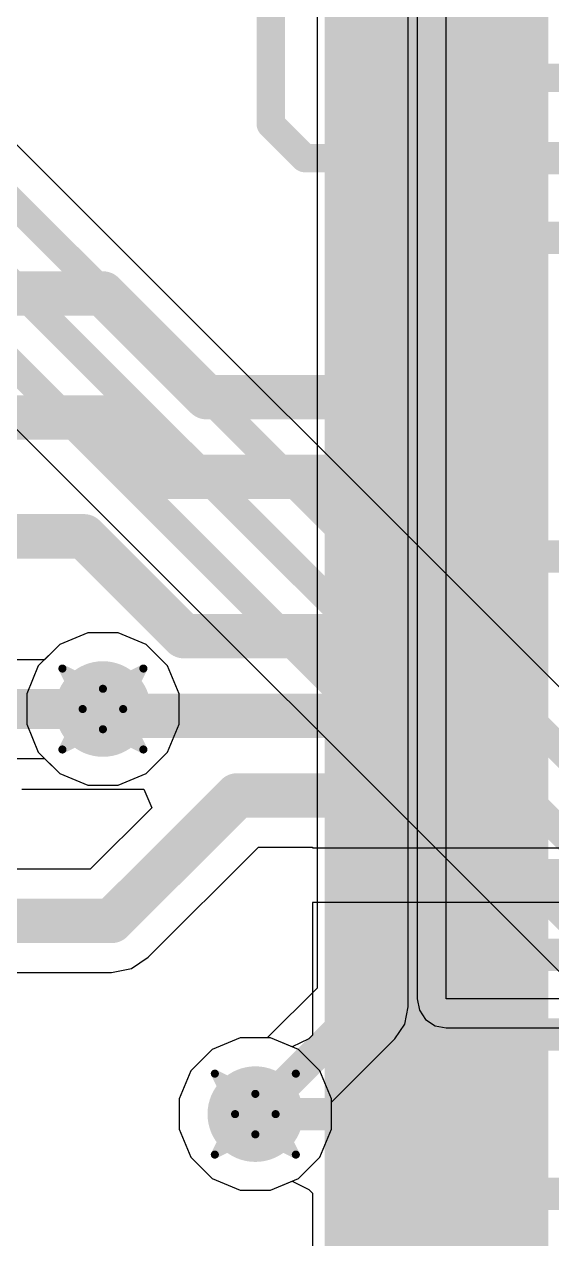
# Model space of a CAD drawing. Header units: inches. Extents: x -3 to 488, y -11 to 93.
# Drawn here: x 105.2 to 108.51, y 16.05 to 23.67 of the extents above; entities that cross this region are included whole.
import ezdxf

# ---------------------------------------------------------------- set-up
doc = ezdxf.new("R2010")
doc.units = ezdxf.units.IN
for name, color, linetype in [('Bottom Layer', 5, 'Continuous'), ('Drill Drawing', 1, 'Continuous'), ('Layer 1', 16, 'Continuous'), ('Layer 2', 76, 'Continuous'), ('Top Layer', 1, 'Continuous'), ('Top Paste', 8, 'Continuous'), ('Top Solder', 216, 'Continuous'), ('Via Holes', 16, 'Continuous')]:
    doc.layers.add(name, color=color, linetype=linetype)

msp = doc.modelspace()

# ---------------------------------------------------------------- hatches: boundary and pattern name
at = {"layer": 'Bottom Layer'}
h = msp.add_hatch(color=5, dxfattribs=at)
edge = h.paths.add_edge_path()
edge.add_arc((105.6957, 19.3712), 0.3, 0, 360)
h = msp.add_hatch(color=5, dxfattribs=at)
edge = h.paths.add_edge_path()
edge.add_arc((106.6518, 16.8288), 0.3, 0, 360)
at = {"layer": 'Layer 1'}
h = msp.add_hatch(color=16, dxfattribs=at)
edge = h.paths.add_edge_path()
edge.add_arc((105.6957, 19.3712), 0.3, 0, 360)
h = msp.add_hatch(color=16, dxfattribs=at)
edge = h.paths.add_edge_path()
edge.add_arc((106.6518, 16.8288), 0.3, 0, 360)
at = {"layer": 'Layer 2'}
h = msp.add_hatch(color=76, dxfattribs=at)
edge = h.paths.add_edge_path()
edge.add_arc((105.6957, 19.3712), 0.3, 0, 360)
h = msp.add_hatch(color=76, dxfattribs=at)
edge = h.paths.add_edge_path()
edge.add_arc((106.6518, 16.8288), 0.3, 0, 360)
at = {"layer": 'Top Layer'}
for points in [[(107.1875, 23.4788), (108.3875, 23.4788), (108.3875, 23.1788), (107.1875, 23.1788)], [(107.1875, 22.9788), (108.3875, 22.9788), (108.3875, 22.6788), (107.1875, 22.6788)], [(107.1875, 22.4788), (108.3875, 22.4788), (108.3875, 22.1788), (107.1875, 22.1788)], [(107.1875, 21.9788), (108.3875, 21.9788), (108.3875, 21.6788), (107.1875, 21.6788)], [(107.1875, 21.4788), (108.3875, 21.4788), (108.3875, 21.1788), (107.1875, 21.1788)], [(107.1875, 20.9788), (108.3875, 20.9788), (108.3875, 20.6788), (107.1875, 20.6788)], [(107.1875, 20.4788), (108.3875, 20.4788), (108.3875, 20.1788), (107.1875, 20.1788)], [(107.1875, 19.9788), (108.3875, 19.9788), (108.3875, 19.6788), (107.1875, 19.6788)], [(107.1875, 19.4788), (108.3875, 19.4788), (108.3875, 19.1788), (107.1875, 19.1788)], [(107.1875, 18.9788), (108.3875, 18.9788), (108.3875, 18.6788), (107.1875, 18.6788)], [(107.1875, 18.4788), (108.3875, 18.4788), (108.3875, 18.1788), (107.1875, 18.1788)], [(107.1875, 17.9788), (108.3875, 17.9788), (108.3875, 17.6788), (107.1875, 17.6788)], [(107.1875, 17.4788), (108.3875, 17.4788), (108.3875, 17.1788), (107.1875, 17.1788)], [(107.1875, 16.9788), (108.3875, 16.9788), (108.3875, 16.6788), (107.1875, 16.6788)], [(107.1875, 16.4788), (108.3875, 16.4788), (108.3875, 16.1788), (107.1875, 16.1788)]]:
    msp.add_hatch(color=1, dxfattribs=at).paths.add_polyline_path(points)
h = msp.add_hatch(color=1, dxfattribs=at)
edge = h.paths.add_edge_path()
edge.add_arc((105.6957, 19.3712), 0.3, 0, 360)
h = msp.add_hatch(color=1, dxfattribs=at)
edge = h.paths.add_edge_path()
edge.add_arc((106.6518, 16.8288), 0.3, 0, 360)
at = {"layer": 'Top Paste'}
for points in [[(107.1875, 23.4788), (108.3875, 23.4788), (108.3875, 23.1788), (107.1875, 23.1788)], [(107.1875, 22.9788), (108.3875, 22.9788), (108.3875, 22.6788), (107.1875, 22.6788)], [(107.1875, 22.4788), (108.3875, 22.4788), (108.3875, 22.1788), (107.1875, 22.1788)], [(107.1875, 21.9788), (108.3875, 21.9788), (108.3875, 21.6788), (107.1875, 21.6788)], [(107.1875, 21.4788), (108.3875, 21.4788), (108.3875, 21.1788), (107.1875, 21.1788)], [(107.1875, 20.9788), (108.3875, 20.9788), (108.3875, 20.6788), (107.1875, 20.6788)], [(107.1875, 20.4788), (108.3875, 20.4788), (108.3875, 20.1788), (107.1875, 20.1788)], [(107.1875, 19.9788), (108.3875, 19.9788), (108.3875, 19.6788), (107.1875, 19.6788)], [(107.1875, 19.4788), (108.3875, 19.4788), (108.3875, 19.1788), (107.1875, 19.1788)], [(107.1875, 18.9788), (108.3875, 18.9788), (108.3875, 18.6788), (107.1875, 18.6788)], [(107.1875, 18.4788), (108.3875, 18.4788), (108.3875, 18.1788), (107.1875, 18.1788)], [(107.1875, 17.9788), (108.3875, 17.9788), (108.3875, 17.6788), (107.1875, 17.6788)], [(107.1875, 17.4788), (108.3875, 17.4788), (108.3875, 17.1788), (107.1875, 17.1788)], [(107.1875, 16.9788), (108.3875, 16.9788), (108.3875, 16.6788), (107.1875, 16.6788)], [(107.1875, 16.4788), (108.3875, 16.4788), (108.3875, 16.1788), (107.1875, 16.1788)]]:
    msp.add_hatch(color=8, dxfattribs=at).paths.add_polyline_path(points)
at = {"layer": 'Top Solder'}
for points in [[(107.0859, 24.0804), (108.4891, 24.0804), (108.4891, 23.5772), (107.0859, 23.5772)], [(107.0859, 23.5804), (108.4891, 23.5804), (108.4891, 23.0772), (107.0859, 23.0772)], [(107.0859, 23.0804), (108.4891, 23.0804), (108.4891, 22.5772), (107.0859, 22.5772)], [(107.0859, 22.5804), (108.4891, 22.5804), (108.4891, 22.0772), (107.0859, 22.0772)], [(107.0859, 22.0804), (108.4891, 22.0804), (108.4891, 21.5772), (107.0859, 21.5772)], [(107.0859, 21.5804), (108.4891, 21.5804), (108.4891, 21.0772), (107.0859, 21.0772)], [(107.0859, 21.0804), (108.4891, 21.0804), (108.4891, 20.5772), (107.0859, 20.5772)], [(107.0859, 20.5804), (108.4891, 20.5804), (108.4891, 20.0772), (107.0859, 20.0772)], [(107.0859, 20.0804), (108.4891, 20.0804), (108.4891, 19.5772), (107.0859, 19.5772)], [(107.0859, 19.5804), (108.4891, 19.5804), (108.4891, 19.0772), (107.0859, 19.0772)], [(107.0859, 19.0804), (108.4891, 19.0804), (108.4891, 18.5772), (107.0859, 18.5772)], [(107.0859, 18.5804), (108.4891, 18.5804), (108.4891, 18.0772), (107.0859, 18.0772)], [(107.0859, 18.0804), (108.4891, 18.0804), (108.4891, 17.5772), (107.0859, 17.5772)], [(107.0859, 17.5804), (108.4891, 17.5804), (108.4891, 17.0772), (107.0859, 17.0772)], [(107.0859, 17.0804), (108.4891, 17.0804), (108.4891, 16.5772), (107.0859, 16.5772)], [(107.0859, 16.5804), (108.4891, 16.5804), (108.4891, 16.0772), (107.0859, 16.0772)], [(107.0859, 16.0804), (108.4891, 16.0804), (108.4891, 15.5772), (107.0859, 15.5772)]]:
    msp.add_hatch(color=216, dxfattribs=at).paths.add_polyline_path(points)
at = {"layer": 'Via Holes'}
h = msp.add_hatch(color=7, dxfattribs=at)
edge = h.paths.add_edge_path()
edge.add_arc((105.6957, 19.3712), 0.15, 0, 360)
h = msp.add_hatch(color=7, dxfattribs=at)
edge = h.paths.add_edge_path()
edge.add_arc((106.6518, 16.8288), 0.15, 0, 360)

# ---------------------------------------------------------------- linework, layer by layer
at = {"layer": 'Bottom Layer'}
for p, q in [((107.8482, 17.5514), (107.8482, 24.595)), ((107.6669, 24.4137), (107.6669, 17.5514)), ((105.6007, 19.849), (105.425, 19.7763)), ((105.7907, 19.849), (105.6007, 19.849)), ((105.9664, 19.7763), (105.7907, 19.849)), ((105.425, 19.7763), (105.2906, 19.6418)), ((106.1008, 19.6418), (105.9664, 19.7763)), ((105.2906, 19.6418), (105.2179, 19.4662)), ((106.1735, 19.4662), (106.1008, 19.6418)), ((105.2179, 19.4662), (105.2179, 19.2762)), ((106.1735, 19.2762), (106.1735, 19.4662)), ((105.2179, 19.2762), (105.2906, 19.1005)), ((106.1008, 19.1005), (106.1735, 19.2762)), ((105.2906, 19.1005), (105.425, 18.9661)), ((105.9664, 18.9661), (106.1008, 19.1005)), ((105.425, 18.9661), (105.6007, 18.8934)), ((105.7907, 18.8934), (105.9664, 18.9661)), ((105.6007, 18.8934), (105.7907, 18.8934)), ((107.6669, 17.5514), (107.6807, 17.482)), ((112.8399, 17.5514), (107.8482, 17.5514)), ((107.6807, 17.482), (107.72, 17.4232)), ((107.72, 17.4232), (107.7788, 17.3839)), ((107.7788, 17.3839), (107.8482, 17.3701)), ((106.5567, 17.3066), (106.3811, 17.2339)), ((106.7468, 17.3066), (106.5567, 17.3066)), ((106.9224, 17.2339), (106.7468, 17.3066)), ((107.8482, 17.3701), (112.7871, 17.3701)), ((106.3811, 17.2339), (106.2467, 17.0995)), ((107.0568, 17.0995), (106.9224, 17.2339)), ((106.2467, 17.0995), (106.174, 16.9239)), ((107.1295, 16.9239), (107.0568, 17.0995)), ((106.174, 16.9239), (106.174, 16.7338)), ((107.1295, 16.7338), (107.1295, 16.9239)), ((106.174, 16.7338), (106.2467, 16.5582)), ((107.0568, 16.5582), (107.1295, 16.7338)), ((106.2467, 16.5582), (106.3811, 16.4238)), ((106.9224, 16.4238), (107.0568, 16.5582)), ((106.3811, 16.4238), (106.5567, 16.351)), ((106.7468, 16.351), (106.9224, 16.4238)), ((106.5567, 16.351), (106.7468, 16.351))]:
    msp.add_line(p, q, dxfattribs=at)
at = {"layer": 'Drill Drawing'}
for points in [[(105.4417, 19.6252, 0.0508, 0.0508, 0), (105.6957, 19.4982, 0.0508, 0.0508, 0)], [(105.4417, 19.6252, 0.0508, 0.0508, 0), (105.5687, 19.3712, 0.0508, 0.0508, 0)], [(105.6957, 19.4982, 0.0508, 0.0508, 0), (105.9497, 19.6252, 0.0508, 0.0508, 0)], [(105.8227, 19.3712, 0.0508, 0.0508, 0), (105.9497, 19.6252, 0.0508, 0.0508, 0)], [(105.4417, 19.1172, 0.0508, 0.0508, 0), (105.5687, 19.3712, 0.0508, 0.0508, 0)], [(105.8227, 19.3712, 0.0508, 0.0508, 0), (105.9497, 19.1172, 0.0508, 0.0508, 0)], [(105.4417, 19.1172, 0.0508, 0.0508, 0), (105.6957, 19.2442, 0.0508, 0.0508, 0)], [(105.6957, 19.2442, 0.0508, 0.0508, 0), (105.9497, 19.1172, 0.0508, 0.0508, 0)], [(106.3978, 17.0828, 0.0508, 0.0508, 0), (106.6518, 16.9558, 0.0508, 0.0508, 0)], [(106.3978, 17.0828, 0.0508, 0.0508, 0), (106.5248, 16.8288, 0.0508, 0.0508, 0)], [(106.6518, 16.9558, 0.0508, 0.0508, 0), (106.9058, 17.0828, 0.0508, 0.0508, 0)], [(106.7788, 16.8288, 0.0508, 0.0508, 0), (106.9058, 17.0828, 0.0508, 0.0508, 0)], [(106.3978, 16.5748, 0.0508, 0.0508, 0), (106.5248, 16.8288, 0.0508, 0.0508, 0)], [(106.7788, 16.8288, 0.0508, 0.0508, 0), (106.9058, 16.5748, 0.0508, 0.0508, 0)], [(106.3978, 16.5748, 0.0508, 0.0508, 0), (106.6518, 16.7018, 0.0508, 0.0508, 0)], [(106.6518, 16.7018, 0.0508, 0.0508, 0), (106.9058, 16.5748, 0.0508, 0.0508, 0)]]:
    msp.add_lwpolyline(points, format="xyseb", dxfattribs=at)
for points in [[(105.429, 19.6252, 0.0254, 0.0254, 1), (105.4544, 19.6252, 0.0254, 0.0254, 1)], [(105.429, 19.6252, 0.0254, 0.0254, 1), (105.4544, 19.6252, 0.0254, 0.0254, 1)], [(105.937, 19.6252, 0.0254, 0.0254, 1), (105.9624, 19.6252, 0.0254, 0.0254, 1)], [(105.937, 19.6252, 0.0254, 0.0254, 1), (105.9624, 19.6252, 0.0254, 0.0254, 1)], [(105.683, 19.4982, 0.0254, 0.0254, 1), (105.7084, 19.4982, 0.0254, 0.0254, 1)], [(105.683, 19.4982, 0.0254, 0.0254, 1), (105.7084, 19.4982, 0.0254, 0.0254, 1)], [(105.556, 19.3712, 0.0254, 0.0254, 1), (105.5814, 19.3712, 0.0254, 0.0254, 1)], [(105.556, 19.3712, 0.0254, 0.0254, 1), (105.5814, 19.3712, 0.0254, 0.0254, 1)], [(105.81, 19.3712, 0.0254, 0.0254, 1), (105.8354, 19.3712, 0.0254, 0.0254, 1)], [(105.81, 19.3712, 0.0254, 0.0254, 1), (105.8354, 19.3712, 0.0254, 0.0254, 1)], [(105.683, 19.2442, 0.0254, 0.0254, 1), (105.7084, 19.2442, 0.0254, 0.0254, 1)], [(105.683, 19.2442, 0.0254, 0.0254, 1), (105.7084, 19.2442, 0.0254, 0.0254, 1)], [(105.429, 19.1172, 0.0254, 0.0254, 1), (105.4544, 19.1172, 0.0254, 0.0254, 1)], [(105.429, 19.1172, 0.0254, 0.0254, 1), (105.4544, 19.1172, 0.0254, 0.0254, 1)], [(105.937, 19.1172, 0.0254, 0.0254, 1), (105.9624, 19.1172, 0.0254, 0.0254, 1)], [(105.937, 19.1172, 0.0254, 0.0254, 1), (105.9624, 19.1172, 0.0254, 0.0254, 1)], [(106.3851, 17.0828, 0.0254, 0.0254, 1), (106.4105, 17.0828, 0.0254, 0.0254, 1)], [(106.3851, 17.0828, 0.0254, 0.0254, 1), (106.4105, 17.0828, 0.0254, 0.0254, 1)], [(106.8931, 17.0828, 0.0254, 0.0254, 1), (106.9185, 17.0828, 0.0254, 0.0254, 1)], [(106.8931, 17.0828, 0.0254, 0.0254, 1), (106.9185, 17.0828, 0.0254, 0.0254, 1)], [(106.6391, 16.9558, 0.0254, 0.0254, 1), (106.6645, 16.9558, 0.0254, 0.0254, 1)], [(106.6391, 16.9558, 0.0254, 0.0254, 1), (106.6645, 16.9558, 0.0254, 0.0254, 1)], [(106.5121, 16.8288, 0.0254, 0.0254, 1), (106.5375, 16.8288, 0.0254, 0.0254, 1)], [(106.5121, 16.8288, 0.0254, 0.0254, 1), (106.5375, 16.8288, 0.0254, 0.0254, 1)], [(106.7661, 16.8288, 0.0254, 0.0254, 1), (106.7915, 16.8288, 0.0254, 0.0254, 1)], [(106.7661, 16.8288, 0.0254, 0.0254, 1), (106.7915, 16.8288, 0.0254, 0.0254, 1)], [(106.6391, 16.7018, 0.0254, 0.0254, 1), (106.6645, 16.7018, 0.0254, 0.0254, 1)], [(106.6391, 16.7018, 0.0254, 0.0254, 1), (106.6645, 16.7018, 0.0254, 0.0254, 1)], [(106.3851, 16.5748, 0.0254, 0.0254, 1), (106.4105, 16.5748, 0.0254, 0.0254, 1)], [(106.3851, 16.5748, 0.0254, 0.0254, 1), (106.4105, 16.5748, 0.0254, 0.0254, 1)], [(106.8931, 16.5748, 0.0254, 0.0254, 1), (106.9185, 16.5748, 0.0254, 0.0254, 1)], [(106.8931, 16.5748, 0.0254, 0.0254, 1), (106.9185, 16.5748, 0.0254, 0.0254, 1)]]:
    msp.add_lwpolyline(points, format="xyseb", close=True, dxfattribs=at)
at = {"layer": 'Layer 1'}
for p, q in [((107.0403, 25.6583), (107.0403, 17.6203)), ((107.6101, 17.5023), (107.6101, 25.5156)), ((105.6007, 19.849), (105.425, 19.7763)), ((105.7907, 19.849), (105.6007, 19.849)), ((105.9664, 19.7763), (105.7907, 19.849)), ((105.425, 19.7763), (105.3295, 19.6807)), ((106.1008, 19.6418), (105.9664, 19.7763)), ((105.3295, 19.6807), (99.2546, 19.6807)), ((106.1735, 19.4662), (106.1008, 19.6418)), ((106.1735, 19.2762), (106.1735, 19.4662)), ((106.1008, 19.1005), (106.1735, 19.2762)), ((103.5276, 19.0617), (105.3295, 19.0617)), ((105.3295, 19.0617), (105.425, 18.9661)), ((105.9664, 18.9661), (106.1008, 19.1005)), ((105.425, 18.9661), (105.6007, 18.8934)), ((105.7907, 18.8934), (105.9664, 18.9661)), ((105.6007, 18.8934), (105.7907, 18.8934)), ((107.0403, 17.6203), (106.7267, 17.3066)), ((107.5884, 17.3933), (107.6101, 17.5023)), ((107.6101, 17.5023), (107.6101, 17.5023)), ((107.5266, 17.3009), (107.5884, 17.3933)), ((106.5567, 17.3066), (106.3811, 17.2339)), ((106.7267, 17.3066), (106.5567, 17.3066)), ((106.3811, 17.2339), (106.2467, 17.0995)), ((107.1295, 16.9038), (107.5266, 17.3009)), ((107.5266, 17.3009), (107.5266, 17.3009)), ((106.2467, 17.0995), (106.174, 16.9239)), ((106.174, 16.9239), (106.174, 16.7338)), ((107.1295, 16.7338), (107.1295, 16.9038)), ((106.174, 16.7338), (106.2467, 16.5582)), ((107.0568, 16.5582), (107.1295, 16.7338)), ((106.2467, 16.5582), (106.3811, 16.4238)), ((106.9224, 16.4238), (107.0568, 16.5582)), ((106.3811, 16.4238), (106.5567, 16.351)), ((106.7468, 16.351), (106.9224, 16.4238)), ((106.5567, 16.351), (106.7468, 16.351))]:
    msp.add_line(p, q, dxfattribs=at)
for points in [[(107.3252, 17.5023, 0.2032, 0.2032, 0), (107.3252, 25.7763, 0.2032, 0.2032, 0)], [(76.519, 19.3712, 0.2515, 0.2515, 0), (105.6957, 19.3712, 0.2515, 0.2515, 0)], [(106.6518, 16.8288, 0.2032, 0.2032, 0), (107.3252, 17.5023, 0.2032, 0.2032, 0)]]:
    msp.add_lwpolyline(points, format="xyseb", dxfattribs=at)
for points in [[(105.6328, 19.3712, 0.1257, 0.1257, 1), (105.7586, 19.3712, 0.1257, 0.1257, 1)], [(107.2744, 17.5023, 0.1016, 0.1016, 1), (107.376, 17.5023, 0.1016, 0.1016, 1)], [(107.2744, 17.5023, 0.1016, 0.1016, 1), (107.376, 17.5023, 0.1016, 0.1016, 1)], [(106.601, 16.8288, 0.1016, 0.1016, 1), (106.7026, 16.8288, 0.1016, 0.1016, 1)]]:
    msp.add_lwpolyline(points, format="xyseb", close=True, dxfattribs=at)
at = {"layer": 'Layer 2'}
for p, q in [((108.7135, 19.3536), (103.6632, 24.4039)), ((104.2303, 22.0497), (109.0497, 17.2302)), ((105.6007, 19.849), (105.425, 19.7763)), ((105.7907, 19.849), (105.6007, 19.849)), ((105.9664, 19.7763), (105.7907, 19.849)), ((105.425, 19.7763), (105.2906, 19.6418)), ((106.1008, 19.6418), (105.9664, 19.7763)), ((105.2906, 19.6418), (105.2179, 19.4662)), ((106.1735, 19.4662), (106.1008, 19.6418)), ((105.2179, 19.4662), (105.2179, 19.2762)), ((106.1735, 19.2762), (106.1735, 19.4662)), ((105.2179, 19.2762), (105.2906, 19.1005)), ((106.1008, 19.1005), (106.1735, 19.2762)), ((105.2906, 19.1005), (105.425, 18.9661)), ((105.9664, 18.9661), (106.1008, 19.1005)), ((105.425, 18.9661), (105.6007, 18.8934)), ((105.7907, 18.8934), (105.9664, 18.9661)), ((105.6007, 18.8934), (105.7907, 18.8934)), ((106.5567, 17.3066), (106.3811, 17.2339)), ((106.7468, 17.3066), (106.5567, 17.3066)), ((106.9224, 17.2339), (106.7468, 17.3066)), ((106.3811, 17.2339), (106.2467, 17.0995)), ((107.0568, 17.0995), (106.9224, 17.2339)), ((106.2467, 17.0995), (106.174, 16.9239)), ((107.1295, 16.9239), (107.0568, 17.0995)), ((106.174, 16.9239), (106.174, 16.7338)), ((107.1295, 16.7338), (107.1295, 16.9239)), ((106.174, 16.7338), (106.2467, 16.5582)), ((107.0568, 16.5582), (107.1295, 16.7338)), ((106.2467, 16.5582), (106.3811, 16.4238)), ((106.9224, 16.4238), (107.0568, 16.5582)), ((106.3811, 16.4238), (106.5567, 16.351)), ((106.7468, 16.351), (106.9224, 16.4238)), ((106.5567, 16.351), (106.7468, 16.351))]:
    msp.add_line(p, q, dxfattribs=at)
for points in [[(103.4709, 24.2116, 0.1778, 0.1778, 0), (114.3568, 13.3257, 0.1778, 0.1778, 0)], [(103.32, 23.8474, 0.1778, 0.1778, 0), (113.9926, 13.1749, 0.1778, 0.1778, 0)], [(103.1727, 23.4918, 0.1778, 0.1778, 0), (113.637, 13.0276, 0.1778, 0.1778, 0)]]:
    msp.add_lwpolyline(points, format="xyseb", dxfattribs=at)
at = {"layer": 'Top Layer'}
for p, q in [((105.1875, 18.8682), (105.9531, 18.8682)), ((105.9531, 18.8682), (106.0017, 18.7509)), ((106.0017, 18.7509), (105.6163, 18.3655)), ((105.9793, 17.8129), (106.6716, 18.5051)), ((106.6716, 18.5051), (107.0097, 18.5051)), ((107.0097, 18.5051), (107.0097, 18.501)), ((107.0097, 18.501), (108.5653, 18.501)), ((105.6163, 18.3655), (104.3116, 18.3655)), ((108.5653, 18.1566), (107.0097, 18.1566)), ((107.0097, 18.1566), (107.0097, 17.3247)), ((105.8743, 17.7427), (105.9793, 17.8129)), ((104.3116, 17.7181), (105.7504, 17.7181)), ((105.7504, 17.7181), (105.8743, 17.7427)), ((106.5567, 17.3066), (106.3811, 17.2339)), ((106.7468, 17.3066), (106.5567, 17.3066)), ((106.8827, 17.2503), (106.7468, 17.3066)), ((106.9875, 17.3017), (106.8827, 17.2503)), ((107.0097, 17.3247), (106.9875, 17.3017)), ((106.3811, 17.2339), (106.2467, 17.0995)), ((106.2467, 17.0995), (106.174, 16.9239)), ((106.174, 16.9239), (106.174, 16.7338)), ((106.174, 16.7338), (106.2467, 16.5582)), ((106.2467, 16.5582), (106.3811, 16.4238)), ((106.3811, 16.4238), (106.5567, 16.351)), ((106.7468, 16.351), (106.8827, 16.4073)), ((106.8827, 16.4073), (106.9875, 16.356)), ((106.5567, 16.351), (106.7468, 16.351)), ((106.9875, 16.356), (107.0097, 16.3329)), ((107.0097, 16.3329), (107.0097, 15.001))]:
    msp.add_line(p, q, dxfattribs=at)
for points in [[(106.7485, 23.0415, 0.1778, 0.1778, 0), (106.7485, 24.6016, 0.1778, 0.1778, 0)], [(107.7875, 23.3288, 0.1778, 0.1778, 0), (107.7915, 23.3329, 0.1778, 0.1778, 0)], [(107.7915, 23.3329, 0.1778, 0.1778, 0), (111.4059, 23.3329, 0.1778, 0.1778, 0)], [(106.7485, 23.0415, 0.1778, 0.1778, 0), (106.9612, 22.8288, 0.1778, 0.1778, 0)], [(106.9612, 22.8288, 0.1778, 0.1778, 0), (107.7875, 22.8288, 0.1778, 0.1778, 0)], [(107.7875, 22.8288, 0.2032, 0.2032, 0), (109.6205, 22.8288, 0.2032, 0.2032, 0)], [(107.7875, 22.3288, 0.2032, 0.2032, 0), (108.8895, 22.3288, 0.2032, 0.2032, 0)], [(103.6255, 21.9788, 0.2794, 0.2794, 0), (105.6957, 21.9788, 0.2794, 0.2794, 0)], [(105.6957, 21.9788, 0.2794, 0.2794, 0), (106.3457, 21.3288, 0.2794, 0.2794, 0)], [(106.3457, 21.3288, 0.2794, 0.2794, 0), (107.7875, 21.3288, 0.2794, 0.2794, 0)], [(103.6255, 21.201, 0.2794, 0.2794, 0), (105.6886, 21.201, 0.2794, 0.2794, 0)], [(105.6886, 21.201, 0.2794, 0.2794, 0), (106.0608, 20.8288, 0.2794, 0.2794, 0)], [(106.0608, 20.8288, 0.2794, 0.2794, 0), (107.7875, 20.8288, 0.2794, 0.2794, 0)], [(100.9624, 20.4548, 0.2794, 0.2794, 0), (105.5771, 20.4548, 0.2794, 0.2794, 0)], [(105.5771, 20.4548, 0.2794, 0.2794, 0), (106.203, 19.8288, 0.2794, 0.2794, 0)], [(107.7761, 20.3402, 0.2032, 0.2032, 0), (107.7875, 20.3288, 0.2032, 0.2032, 0)], [(107.7875, 20.3288, 0.2032, 0.2032, 0), (108.6157, 20.3288, 0.2032, 0.2032, 0)], [(106.203, 19.8288, 0.2794, 0.2794, 0), (107.7875, 19.8288, 0.2794, 0.2794, 0)], [(105.6957, 19.3712, 0.2794, 0.2794, 0), (105.7381, 19.3288, 0.2794, 0.2794, 0)], [(105.7381, 19.3288, 0.2794, 0.2794, 0), (107.7875, 19.3288, 0.2794, 0.2794, 0)], [(105.7504, 18.0418, 0.2794, 0.2794, 0), (106.5375, 18.8288, 0.2794, 0.2794, 0)], [(106.5375, 18.8288, 0.2794, 0.2794, 0), (107.7875, 18.8288, 0.2794, 0.2794, 0)], [(107.7875, 18.3288, 0.2032, 0.2032, 0), (108.7649, 18.3288, 0.2032, 0.2032, 0)], [(103.9596, 18.0418, 0.2794, 0.2794, 0), (105.7504, 18.0418, 0.2794, 0.2794, 0)], [(107.7875, 17.8288, 0.2032, 0.2032, 0), (109.9656, 17.8288, 0.2032, 0.2032, 0)], [(107.7875, 17.3288, 0.2032, 0.2032, 0), (113.2649, 17.3288, 0.2032, 0.2032, 0)], [(106.6518, 16.8288, 0.2032, 0.2032, 0), (107.7875, 16.8288, 0.2032, 0.2032, 0)], [(107.7875, 16.3288, 0.2032, 0.2032, 0), (108.9014, 16.3288, 0.2032, 0.2032, 0)]]:
    msp.add_lwpolyline(points, format="xyseb", dxfattribs=at)
for points in [[(107.743, 23.3288, 0.0889, 0.0889, 1), (107.8319, 23.3288, 0.0889, 0.0889, 1)], [(107.7471, 23.3329, 0.0889, 0.0889, 1), (107.836, 23.3329, 0.0889, 0.0889, 1)], [(107.7471, 23.3329, 0.0889, 0.0889, 1), (107.836, 23.3329, 0.0889, 0.0889, 1)], [(106.7041, 23.0415, 0.0889, 0.0889, 1), (106.793, 23.0415, 0.0889, 0.0889, 1)], [(106.7041, 23.0415, 0.0889, 0.0889, 1), (106.793, 23.0415, 0.0889, 0.0889, 1)], [(106.9167, 22.8288, 0.0889, 0.0889, 1), (107.0056, 22.8288, 0.0889, 0.0889, 1)], [(106.9167, 22.8288, 0.0889, 0.0889, 1), (107.0056, 22.8288, 0.0889, 0.0889, 1)], [(107.7367, 22.8288, 0.1016, 0.1016, 1), (107.8383, 22.8288, 0.1016, 0.1016, 1)], [(107.743, 22.8288, 0.0889, 0.0889, 1), (107.8319, 22.8288, 0.0889, 0.0889, 1)], [(107.7367, 22.3288, 0.1016, 0.1016, 1), (107.8383, 22.3288, 0.1016, 0.1016, 1)], [(105.6258, 21.9788, 0.1397, 0.1397, 1), (105.7655, 21.9788, 0.1397, 0.1397, 1)], [(105.6258, 21.9788, 0.1397, 0.1397, 1), (105.7655, 21.9788, 0.1397, 0.1397, 1)], [(106.2758, 21.3288, 0.1397, 0.1397, 1), (106.4155, 21.3288, 0.1397, 0.1397, 1)], [(106.2758, 21.3288, 0.1397, 0.1397, 1), (106.4155, 21.3288, 0.1397, 0.1397, 1)], [(107.7176, 21.3288, 0.1397, 0.1397, 1), (107.8573, 21.3288, 0.1397, 0.1397, 1)], [(105.6187, 21.201, 0.1397, 0.1397, 1), (105.7584, 21.201, 0.1397, 0.1397, 1)], [(105.6187, 21.201, 0.1397, 0.1397, 1), (105.7584, 21.201, 0.1397, 0.1397, 1)], [(105.9909, 20.8288, 0.1397, 0.1397, 1), (106.1306, 20.8288, 0.1397, 0.1397, 1)], [(105.9909, 20.8288, 0.1397, 0.1397, 1), (106.1306, 20.8288, 0.1397, 0.1397, 1)], [(107.7176, 20.8288, 0.1397, 0.1397, 1), (107.8573, 20.8288, 0.1397, 0.1397, 1)], [(105.5072, 20.4548, 0.1397, 0.1397, 1), (105.6469, 20.4548, 0.1397, 0.1397, 1)], [(105.5072, 20.4548, 0.1397, 0.1397, 1), (105.6469, 20.4548, 0.1397, 0.1397, 1)], [(107.7253, 20.3402, 0.1016, 0.1016, 1), (107.8269, 20.3402, 0.1016, 0.1016, 1)], [(107.7367, 20.3288, 0.1016, 0.1016, 1), (107.8383, 20.3288, 0.1016, 0.1016, 1)], [(107.7367, 20.3288, 0.1016, 0.1016, 1), (107.8383, 20.3288, 0.1016, 0.1016, 1)], [(106.1331, 19.8288, 0.1397, 0.1397, 1), (106.2728, 19.8288, 0.1397, 0.1397, 1)], [(106.1331, 19.8288, 0.1397, 0.1397, 1), (106.2728, 19.8288, 0.1397, 0.1397, 1)], [(107.7176, 19.8288, 0.1397, 0.1397, 1), (107.8573, 19.8288, 0.1397, 0.1397, 1)], [(105.6258, 19.3712, 0.1397, 0.1397, 1), (105.7655, 19.3712, 0.1397, 0.1397, 1)], [(105.6682, 19.3288, 0.1397, 0.1397, 1), (105.8079, 19.3288, 0.1397, 0.1397, 1)], [(105.6682, 19.3288, 0.1397, 0.1397, 1), (105.8079, 19.3288, 0.1397, 0.1397, 1)], [(107.7176, 19.3288, 0.1397, 0.1397, 1), (107.8573, 19.3288, 0.1397, 0.1397, 1)], [(106.4677, 18.8288, 0.1397, 0.1397, 1), (106.6074, 18.8288, 0.1397, 0.1397, 1)], [(106.4677, 18.8288, 0.1397, 0.1397, 1), (106.6074, 18.8288, 0.1397, 0.1397, 1)], [(107.7176, 18.8288, 0.1397, 0.1397, 1), (107.8573, 18.8288, 0.1397, 0.1397, 1)], [(107.7367, 18.3288, 0.1016, 0.1016, 1), (107.8383, 18.3288, 0.1016, 0.1016, 1)], [(105.6806, 18.0418, 0.1397, 0.1397, 1), (105.8203, 18.0418, 0.1397, 0.1397, 1)], [(105.6806, 18.0418, 0.1397, 0.1397, 1), (105.8203, 18.0418, 0.1397, 0.1397, 1)], [(107.7367, 17.8288, 0.1016, 0.1016, 1), (107.8383, 17.8288, 0.1016, 0.1016, 1)], [(107.7367, 17.3288, 0.1016, 0.1016, 1), (107.8383, 17.3288, 0.1016, 0.1016, 1)], [(106.601, 16.8288, 0.1016, 0.1016, 1), (106.7026, 16.8288, 0.1016, 0.1016, 1)], [(107.7367, 16.8288, 0.1016, 0.1016, 1), (107.8383, 16.8288, 0.1016, 0.1016, 1)], [(107.7367, 16.3288, 0.1016, 0.1016, 1), (107.8383, 16.3288, 0.1016, 0.1016, 1)]]:
    msp.add_lwpolyline(points, format="xyseb", close=True, dxfattribs=at)

doc.saveas('drawing.dxf')
